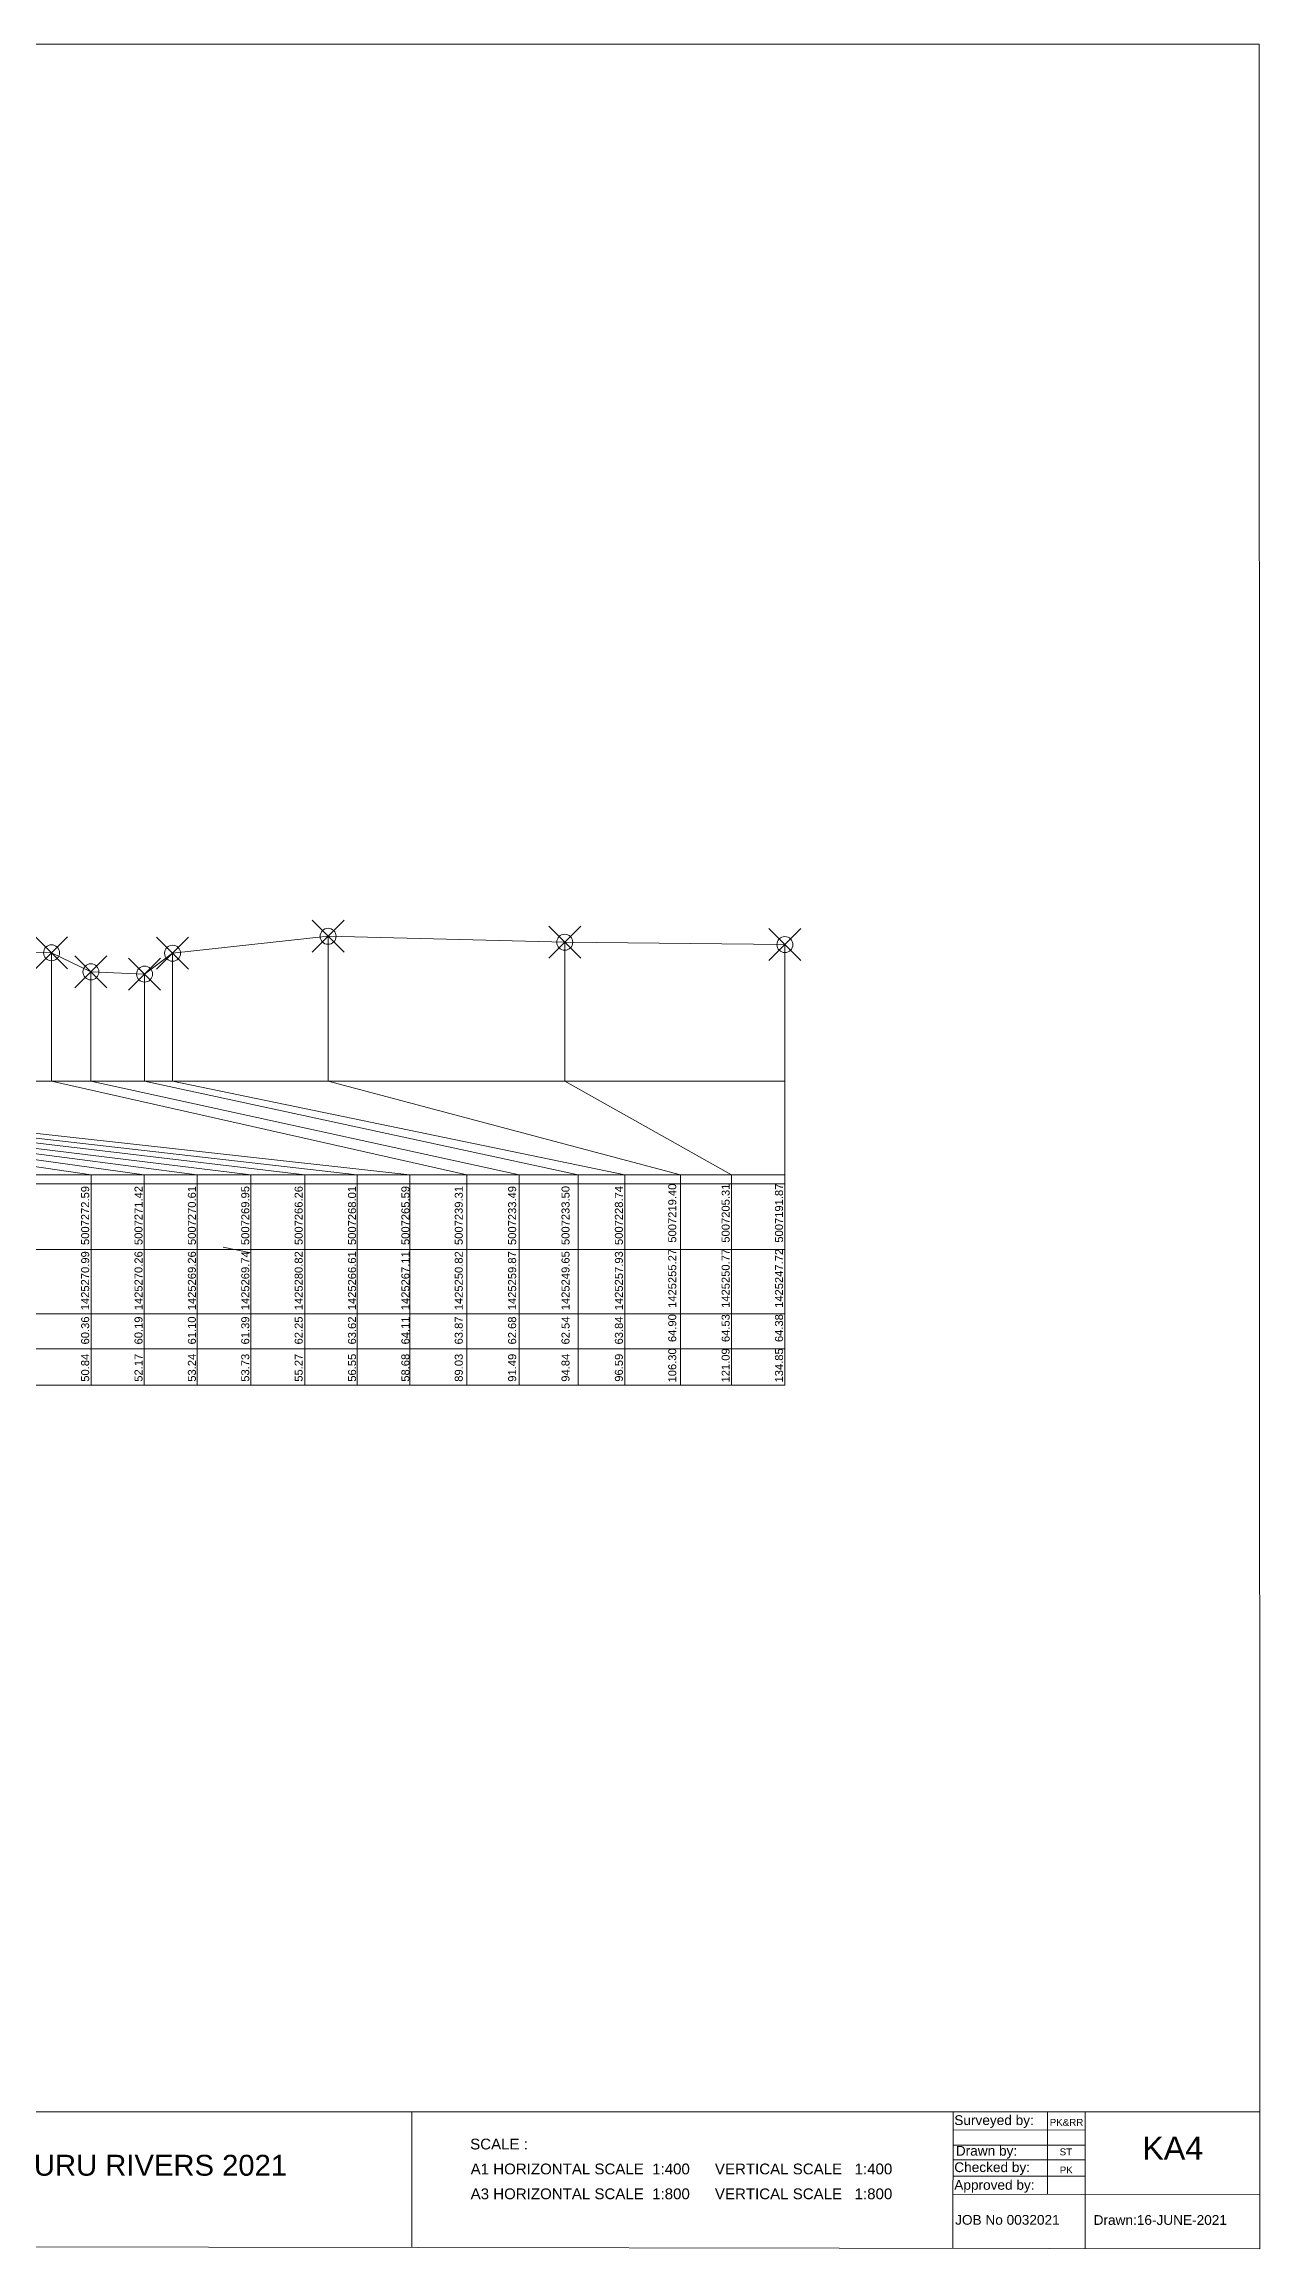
# Model space of a CAD drawing. Header units: millimetres. Extents: x -1945041 to 271067, y -218757 to 1425286130.
# Drawn here: x -195809 to -119858, y -17135 to 120657 of the extents above; entities that cross this region are included whole.
import ezdxf

# ---------------------------------------------------------------- set-up
doc = ezdxf.new("R2010")
doc.units = ezdxf.units.MM
doc.header["$PDMODE"] = 35
doc.header["$PDSIZE"] = 1000
doc.styles.get("Standard").update_dxf_attribs({"font": 'arial.ttf'})

# ---------------------------------------------------------------- blocks, each defined once
blk = doc.blocks.new('GeomaticsNZ TITLE BLOCK')
at = {"color": 7, "linetype": 'Continuous', "lineweight": 0}
for p, q in [((0, 1579.2), (2363.4, 1579.2)), ((2363.4, 1579.2), (2364, 94.9)), ((2364, 94.9), (0, 94.9)), ((15.9, 94.9), (2364, 94.9)), ((2364, 94.9), (382.6, 94.9)), ((1755.4, 94.9), (1755.4, -2.6)), ((2143.9, 94.9), (2143.7, -3)), ((2143.9, 81.9), (2238.6, 81.7)), ((2211.5, 94.9), (2211.5, 36.1)), ((2238.6, 94.8), (2238.6, -3.2)), ((2364, -3.5), (2364, 94.9)), ((2143.9, 71), (2238.6, 71)), ((2143.6, 60.4), (2238.6, 60.4)), ((2143.8, 48.6), (2238.6, 48.6)), ((2143.8, 35.4), (2364, 35.3)), ((0, 0), (2364, -3.5))]:
    blk.add_line(p, q, dxfattribs=at)
for s, p in [('PK&RR', (2213.2, 84.8)), ('ST', (2220.3, 63.6)), ('PK', (2220.4, 50.6))]:
    blk.add_text(s, height=5, dxfattribs=at).set_placement(p)
at = {"color": 7, "linetype": 'Continuous', "lineweight": 0, "attachment_point": 1}
for s, insert, char_height in [('{\\C256;Surveyed by:}', (2144.7, 92.4), 7), ('{\\C256;SURVEY OF THE KAKANUI AND KAURU RIVERS 2021}', (1133.8, 64), 15), ('{\\C256;Drawn by:}', (2145.8, 70.4), 7), ('{\\C256;Checked by:}', (2144.7, 58.6), 7), ('{\\C256;Approved by:}', (2144.7, 45.9), 7), ('{\\C256;JOB No 0032021}', (2145.3, 20.8), 7), ('{\\C256;Drawn:16-JUNE-2021}', (2244.7, 20.7), 7)]:
    blk.add_mtext_dynamic_manual_height_columns(s, width=3535.727, gutter_width=159, heights=[0], dxfattribs=dict(at, insert=insert, char_height=char_height))

msp = doc.modelspace()

# ---------------------------------------------------------------- linework, layer by layer
at = {"color": 7, "linetype": 'Continuous', "lineweight": 0}
for p, q in [((-178071, 64897), (-178071, 55848)), ((-195346, 63867), (-195346, 55848)), ((-187782, 63837), (-187782, 55848)), ((-163283, 64527), (-163283, 55848)), ((-149529, 64378), (-149529, 49235)), ((-192886, 62677), (-192886, 55848)), ((-189531, 62537), (-189531, 55848)), ((-283524, 55848), (-149529, 55848)), ((-192859, 36847), (-192859, 50000)), ((-189557, 36847), (-189557, 50000)), ((-186242, 36847), (-186242, 50000)), ((-182902, 36847), (-182902, 50000)), ((-179522, 36847), (-179522, 50000)), ((-176245, 36847), (-176245, 50000)), ((-172969, 36847), (-172969, 50000)), ((-169409, 36847), (-169409, 50000)), ((-166138, 36847), (-166138, 50000)), ((-162440, 36847), (-162440, 50000)), ((-159523, 36847), (-159523, 50000)), ((-156045, 36847), (-156045, 50000)), ((-152870, 36847), (-152870, 50000)), ((-182902, 45117), (-184633, 45475)), ((-302292, 45329), (-149529, 45329)), ((-302292, 41301), (-149529, 41301)), ((-149529, 41110), (-149529, 36847)), ((-302292, 39122), (-149529, 39122)), ((-302292, 36847), (-149529, 36847))]:
    msp.add_line(p, q, dxfattribs=at)
at = {"linetype": 'Continuous', "lineweight": 0}
for p, q in [((-233535, 55848), (-192859, 50000)), ((-232205, 55848), (-189557, 50000)), ((-231134, 55848), (-186242, 50000)), ((-230647, 55848), (-182902, 50000)), ((-229108, 55848), (-179522, 50000)), ((-176245, 50000), (-227825, 55848)), ((-225696, 55848), (-172969, 50000)), ((-195346, 55848), (-169409, 50000)), ((-192886, 55848), (-166138, 50000)), ((-189531, 55848), (-162440, 50000)), ((-187782, 55848), (-159523, 50000)), ((-178071, 55848), (-156045, 50000)), ((-163283, 55848), (-152870, 50000)), ((-259481, 50000), (-149529, 50000)), ((-302292, 49437), (-149529, 49437)), ((-149529, 41110), (-149529, 49235))]:
    msp.add_line(p, q, dxfattribs=at)
at = {"color": 1, "linetype": 'Continuous', "lineweight": 0}
msp.add_lwpolyline([(-225696, 64107), (-195346, 63867), (-192886, 62677), (-189531, 62537), (-187782, 63837), (-178071, 64897), (-163283, 64527), (-149529, 64378)], dxfattribs=at)
at = {"color": 7, "linetype": 'Continuous', "lineweight": 0}
for p in [(-195346, 63867), (-187782, 63837), (-178071, 64897), (-163283, 64527), (-149529, 64378), (-192886, 62677), (-189531, 62537)]:
    msp.add_point(p, dxfattribs=at)

# ---------------------------------------------------------------- block references
at = {"color": 7, "linetype": 'Continuous', "lineweight": 0, "xscale": 87.0569616336934, "yscale": 87.0569616336934, "zscale": 87.0569616336934}
msp.add_blockref('GeomaticsNZ TITLE BLOCK', (-325660, -16826), dxfattribs=at)

# ---------------------------------------------------------------- texts
at = {"color": 7, "linetype": 'Continuous', "lineweight": 0}
for s, p in [('50.84   60.36  1425270.99  5007272.59', (-192995, 37060)), ('52.17   60.19  1425270.26  5007271.42', (-189661, 37060)), ('53.24   61.10  1425269.26  5007270.61', (-186327, 37060)), ('53.73   61.39  1425269.74  5007269.95', (-182993, 37060)), ('55.27   62.25  1425280.82  5007266.26', (-179658, 37060)), ('56.55   63.62  1425266.61  5007268.01', (-176324, 37060)), ('58.68   64.11  1425267.11  5007265.59', (-172990, 37060)), ('89.03   63.87  1425250.82  5007239.31', (-169656, 37060)), ('91.49   62.68  1425259.87  5007233.49', (-166321, 37060)), ('94.84   62.54  1425249.65  5007233.50', (-162987, 37060)), ('96.59   63.84  1425257.93  5007228.74', (-159653, 37060)), ('106.30  64.90  1425255.27  5007219.40', (-156318, 37013)), ('121.09  64.53  1425250.77  5007205.31', (-152984, 37013)), ('134.85  64.38  1425247.72  5007191.87', (-149649, 37013))]:
    msp.add_text(s, height=500, rotation=90, dxfattribs=at).set_placement(p)
for s, height, p in [('SCALE :  ', 673.2, (-169193, -10919)), ('KA4', 1442.5, (-127206, -11554)), ('A1 HORIZONTAL SCALE  1:400      VERTICAL SCALE   1:400 ', 673.19, (-169162, -12475)), ('A3 HORIZONTAL SCALE  1:800      VERTICAL SCALE   1:800', 673.19, (-169162, -14030))]:
    msp.add_text(s, height=height, dxfattribs=at).set_placement(p)

doc.saveas('drawing.dxf')
